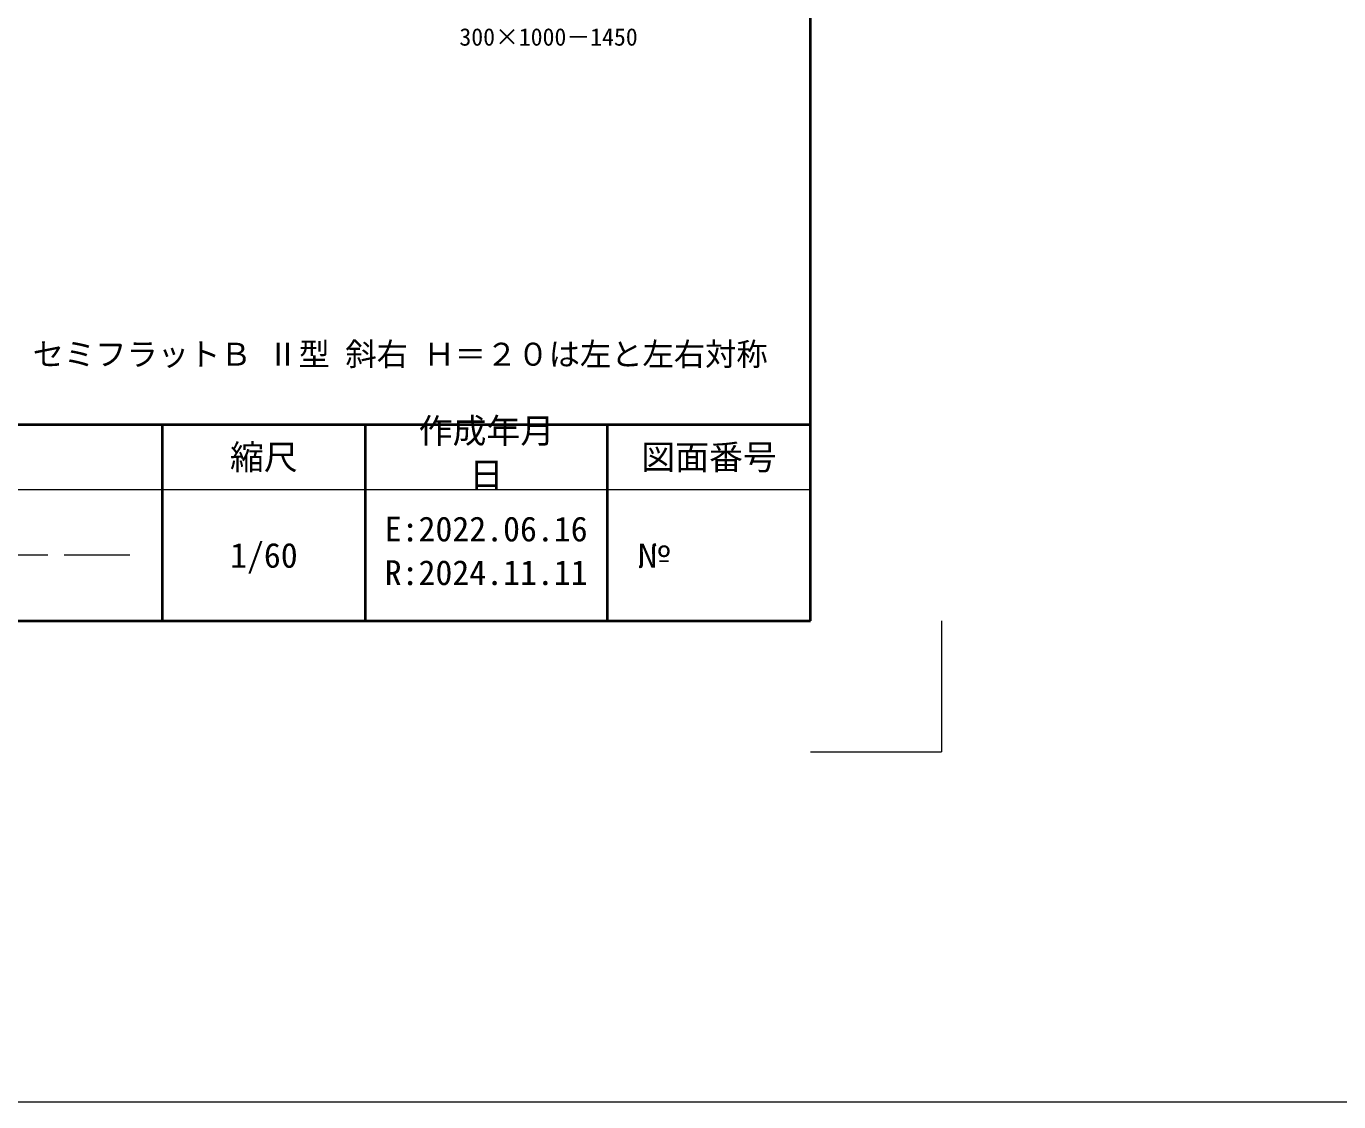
# Model space of a CAD drawing. Units: millimetres at full size; details may follow other scales. Extents: x -1809 to 57027, y -20349 to 17321.
# Drawn here: x 21006 to 27021, y -20349 to -15422 of the extents above; entities that cross this region are included whole.
import ezdxf
from ezdxf.enums import TextEntityAlignment as Align

# ---------------------------------------------------------------- set-up
doc = ezdxf.new("R2010")
doc.units = ezdxf.units.MM
doc.header["$LTSCALE"] = 50
doc.linetypes.add('DASHED', pattern=[7.5, 6, -1.5])
doc.layers.add('Defpoints_3', color=1, linetype='Continuous', lineweight=13)
doc.layers.add('図枠', color=7, linetype='Continuous', lineweight=5)
doc.layers.add('文字', color=7, linetype='Continuous')
doc.styles.add('ＭＳ ゴシック', font='')
doc.styles.add('ＭＳ 明朝', font='')
doc.styles.get('ＭＳ ゴシック').set_extended_font_data('MS Gothic')
doc.styles.get('ＭＳ 明朝').set_extended_font_data('MS Mincho')

msp = doc.modelspace()

# ---------------------------------------------------------------- linework, layer by layer
at = {"layer": 'Defpoints_3'}
for p in [(25200, -18146.05), (24600, -18746.05)]:
    msp.add_line(p, (25200, -18746.05), dxfattribs=at)
at = {"layer": '図枠', "lineweight": 40}
for p, q in [((24600, -18146.05), (24600, -1526.05)), ((1200, -17246.05), (24600, -17246.05)), ((21630, -18146.05), (21630, -17246.05)), ((22560, -18146.05), (22560, -17246.05)), ((23670, -18146.05), (23670, -17246.05)), ((1200, -18146.05), (24600, -18146.05))]:
    msp.add_line(p, q, dxfattribs=at)
at = {"layer": '図枠', "lineweight": 13}
msp.add_line((24600, -17546.05), (14775, -17546.05), dxfattribs=at)
at = {"layer": '図枠', "linetype": 'DASHED', "lineweight": 9}
msp.add_line((21480, -17846.05), (16125, -17846.05), dxfattribs=at)
at = {"layer": '図枠', "color": 1, "lineweight": 20}
msp.add_line((-1809.12, -20349.36), (57027.36, -20349.36), dxfattribs=at)

# ---------------------------------------------------------------- texts
at = {"layer": '図枠', "style": 'ＭＳ ゴシック'}
for s, p in [('作成年月', (22804.2, -17218.35)), ('日', (23037.3, -17418.35)), ('E:2022.06.16', (22648.8, -17668.35)), ('R:2024.11.11', (22648.8, -17868.35))]:
    msp.add_text(s, height=113.9, dxfattribs=at).set_placement(p, align=Align.TOP_LEFT)
for s, p in [('縮尺', (22095, -17396.05)), ('図面番号', (24135, -17396.05)), ('1/60', (22095, -17846.05))]:
    msp.add_text(s, height=113.9, dxfattribs=at).set_placement(p, align=Align.MIDDLE_CENTER)
msp.add_text('№', height=113.9, dxfattribs=at).set_placement((23803.06, -17846.05), align=Align.MIDDLE_LEFT)
at = {"layer": '文字', "style": 'ＭＳ 明朝'}
for s, height, p in [('300×1000－1450', 80.06, (23399.52, -15471.03)), ('セミフラットＢ Ⅱ型 斜右 Ｈ＝２０は左と左右対称', 105.1, (22719.47, -16924.56))]:
    msp.add_text(s, height=height, dxfattribs=at).set_placement(p, align=Align.MIDDLE_CENTER)

doc.saveas('drawing.dxf')
